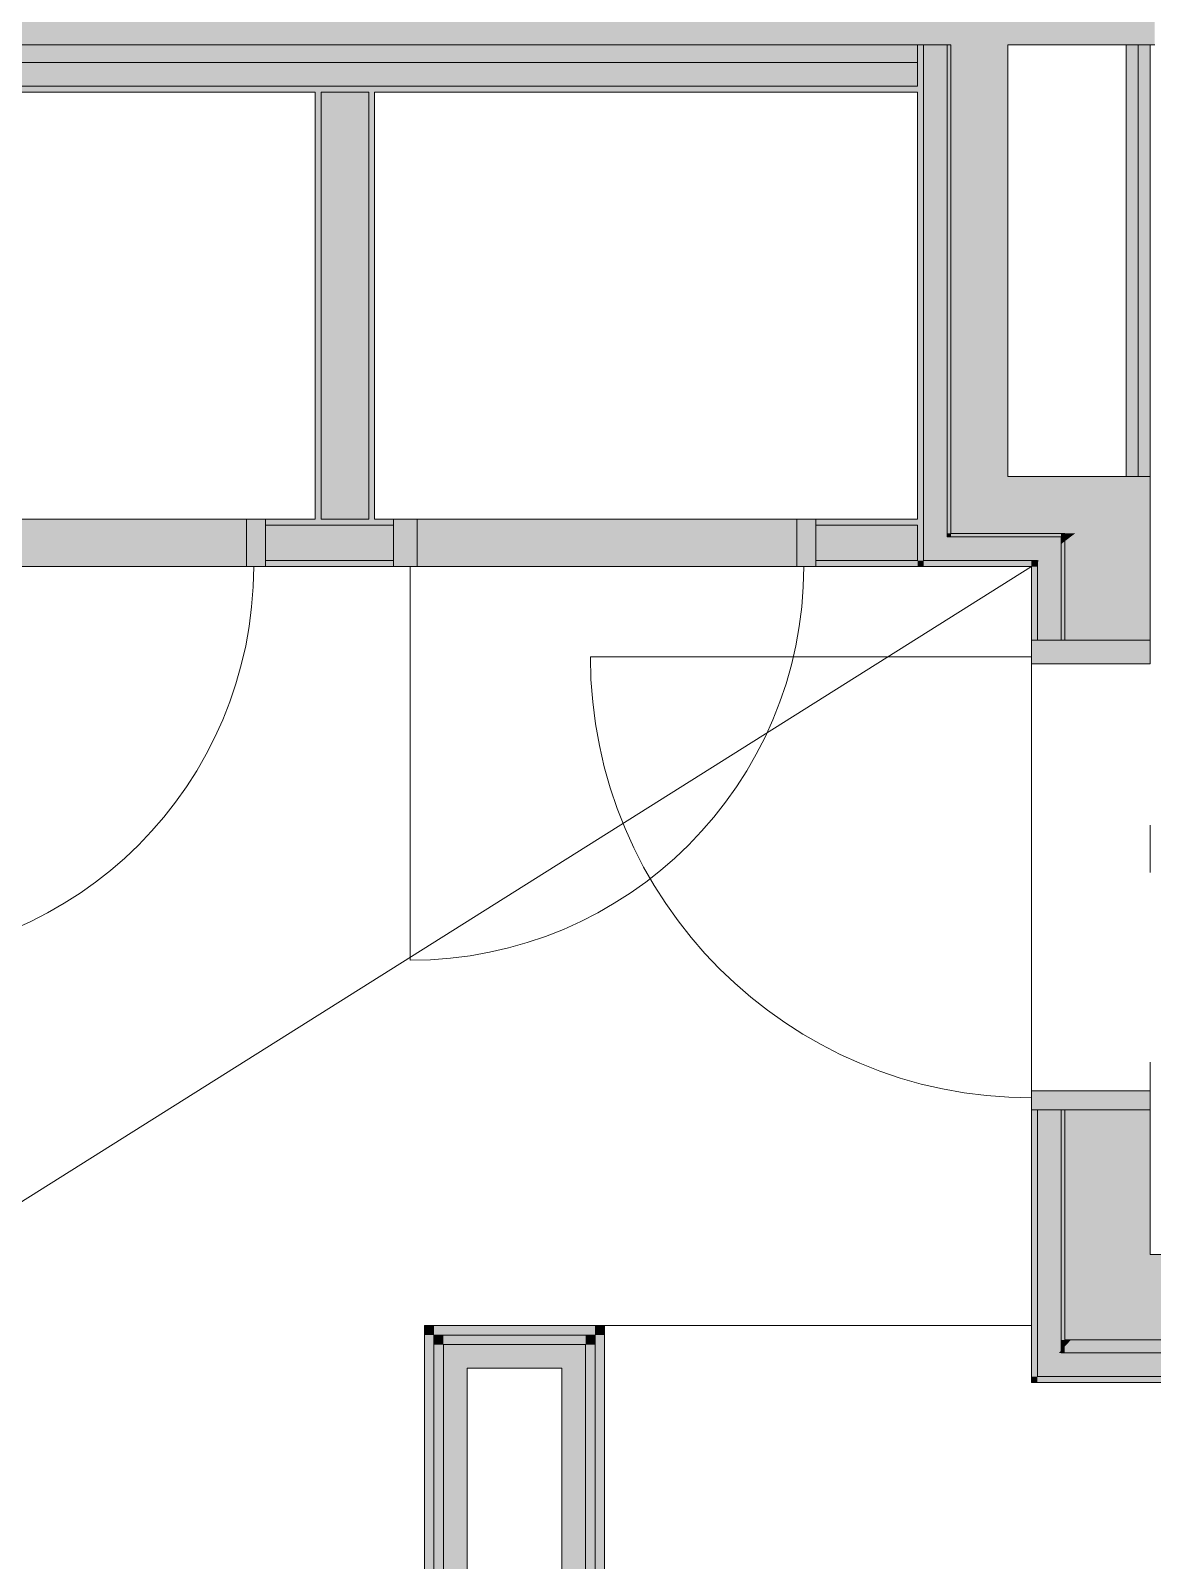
# Model space of a CAD drawing. Header units: metres. Extents: x -3 to 171, y -23 to 41.
# Drawn here: x 137.854 to 140.219, y 26.04 to 29.265 of the extents above; entities that cross this region are included whole.
import ezdxf

# ---------------------------------------------------------------- set-up
doc = ezdxf.new("R2010")
doc.units = ezdxf.units.M
doc.header["$MEASUREMENT"] = 0
doc.linetypes.add('Punkt 1_1', pattern=[0.075, 0.025, -0.05])
doc.linetypes.add('UNSICHTBAR', pattern=[0.4, 0, -0.4])
for name, color, linetype in [('120 Wand Innen tragend', 7, 'Continuous'), ('130 Wand Innen', 7, 'Continuous'), ('170 Schachtwände', 7, 'Continuous'), ('230 Decke abgehaengt', 7, 'Continuous'), ('815 Raumbegrenzung', 7, 'Continuous')]:
    doc.layers.add(name, color=color, linetype=linetype)
doc.linetypes.add('Grenze Grundstück', pattern='A,0,[1,415_260415_PP_VA_1_7 1 DG1.Shx,S=0.00031746,R=0,X=0,Y=0],-0.04,0', length=0.04)

# ---------------------------------------------------------------- blocks, each defined once
blk = doc.blocks.new('Decke_10_2', base_point=(136.4642, 25.9352))
at = {"layer": '230 Decke abgehaengt', "color": 8, "linetype": 'Grenze Grundstück', "lineweight": 13, "ltscale": 200, "flags": 128}
blk.add_lwpolyline([(136.4642, 25.9352), (138.6842, 25.9352), (138.6842, 26.5352), (139.0642, 26.5352), (139.9642, 26.5352), (139.9642, 28.1352), (136.4642, 28.1352)], close=True, dxfattribs=at)
blk = doc.blocks.new('Wand_23_2', base_point=(139.9642, 26.4152))
at = {"layer": '120 Wand Innen tragend', "linetype": 'Continuous', "lineweight": 0, "true_color": 0x000000}
for points in [[(140.0342, 26.5052), (140.0475, 26.5052), (140.2142, 26.6852), (140.0342, 26.6852)], [(140.2142, 26.6852), (140.0475, 26.5052), (140.2142, 26.5052)], [(142.8842, 26.6852), (140.2142, 26.6852), (140.2142, 26.5052), (142.8842, 26.5052)], [(139.9767, 26.4777), (139.9767, 26.4287), (140.0221, 26.4777)], [(140.0267, 26.4777), (140.0221, 26.4777), (139.9767, 26.4287), (139.9767, 26.4277), (140.0267, 26.4277)], [(142.8267, 26.4777), (140.0267, 26.4777), (140.0267, 26.4277), (142.8267, 26.4277)], [(139.9758, 26.4277), (139.9642, 26.4277), (139.9642, 26.4152)], [(139.9758, 26.4277), (139.9642, 26.4152), (139.9767, 26.4152), (139.9767, 26.4277)], [(142.8142, 26.4277), (139.9767, 26.4277), (139.9767, 26.4152), (142.8142, 26.4152)]]:
    blk.add_hatch(color=18, dxfattribs=at).paths.add_polyline_path(points)
at = {"layer": '120 Wand Innen tragend', "linetype": 'Continuous', "lineweight": 0, "true_color": 0xffffff}
for points in [[(140.0267, 26.5052), (140.0267, 26.4827), (140.0342, 26.4908), (140.0342, 26.5052)], [(140.0342, 26.4908), (140.0267, 26.4827), (140.0267, 26.4777), (140.0342, 26.4777)], [(140.0342, 26.5052), (140.0342, 26.4908), (140.0475, 26.5052)], [(142.8767, 26.5052), (140.0475, 26.5052), (140.0342, 26.4908), (140.0342, 26.4777), (142.8767, 26.4777)]]:
    blk.add_hatch(color=7, dxfattribs=at).paths.add_polyline_path(points)
at = {"layer": '120 Wand Innen tragend', "color": 7, "linetype": 'Continuous', "lineweight": 18}
for p, q in [((140.0342, 26.6852), (140.0342, 26.5052)), ((140.0475, 26.5052), (140.0342, 26.5052)), ((140.0475, 26.5052), (140.2142, 26.5052)), ((140.2142, 26.5052), (142.8842, 26.5052))]:
    blk.add_line(p, q, dxfattribs=at)
at = {"layer": '120 Wand Innen tragend', "color": 7, "linetype": 'Continuous', "lineweight": 13}
for p, q in [((139.9767, 26.4777), (139.9767, 26.4287)), ((140.0267, 26.5052), (140.0267, 26.4827)), ((140.0267, 26.4827), (140.0267, 26.4777)), ((140.0267, 26.4777), (140.0342, 26.4777)), ((140.0342, 26.4777), (142.8767, 26.4777)), ((139.9767, 26.4287), (139.9767, 26.4277)), ((139.9767, 26.4277), (140.0267, 26.4277)), ((140.0267, 26.4277), (142.8267, 26.4277))]:
    blk.add_line(p, q, dxfattribs=at)
at = {"layer": '120 Wand Innen tragend', "color": 7, "linetype": 'Continuous', "lineweight": 18, "flags": 128}
blk.add_lwpolyline([(146.6742, 26.6852), (140.2142, 26.6852)], dxfattribs=at)
at = {"layer": '120 Wand Innen tragend', "color": 7, "linetype": 'Continuous', "lineweight": 13, "flags": 128}
for points in [[(139.9642, 26.4152), (139.9642, 26.4277)], [(139.9642, 26.4152), (142.8142, 26.4152)]]:
    blk.add_lwpolyline(points, dxfattribs=at)
blk = doc.blocks.new('Metall Zargentür Typ3 27[4]_2', base_point=(133.3792, 35.4602))
at = {"layer": '120 Wand Innen tragend', "linetype": 'Continuous', "lineweight": 0, "true_color": 0xffffff}
for points in [[(139.9642, 27.9802), (139.9642, 27.9302), (140.2142, 27.9302), (140.2142, 27.9802)], [(140.2142, 26.9902), (140.2142, 27.0302), (139.9642, 27.0302), (139.9642, 26.9902)]]:
    blk.add_hatch(color=7, dxfattribs=at).paths.add_polyline_path(points)
at = {"layer": '120 Wand Innen tragend', "color": 7, "linetype": 'UNSICHTBAR', "lineweight": 13}
for p, q in [((139.9642, 26.9902), (139.9642, 27.9802)), ((140.2142, 26.9902), (140.2142, 27.9802))]:
    blk.add_line(p, q, dxfattribs=at)
at = {"layer": '120 Wand Innen tragend', "color": 7, "linetype": 'Continuous', "lineweight": 13}
for p, q in [((139.9642, 27.9802), (139.9642, 27.9302)), ((140.2142, 27.9802), (139.9642, 27.9802)), ((139.9642, 27.9802), (139.9767, 27.9802)), ((139.9642, 27.9802), (139.9767, 27.9802)), ((139.9767, 27.9802), (140.0267, 27.9802)), ((139.9767, 27.9802), (140.0267, 27.9802)), ((140.0267, 27.9802), (140.0342, 27.9802)), ((140.0267, 27.9802), (140.0342, 27.9802)), ((140.2142, 27.9302), (140.2142, 27.9802)), ((139.9642, 27.9302), (140.2142, 27.9302)), ((140.2142, 27.0302), (139.9642, 27.0302)), ((139.9642, 27.0302), (139.9642, 26.9902)), ((140.2142, 26.9902), (140.2142, 27.0302)), ((139.9642, 26.9902), (140.2142, 26.9902)), ((139.9642, 26.9902), (139.9767, 26.9902)), ((139.9642, 26.9902), (139.9767, 26.9902)), ((139.9767, 26.9902), (140.0267, 26.9902)), ((139.9767, 26.9902), (140.0267, 26.9902)), ((140.0267, 26.9902), (140.0342, 26.9902)), ((140.0267, 26.9902), (140.0342, 26.9902))]:
    blk.add_line(p, q, dxfattribs=at)
at = {"layer": '120 Wand Innen tragend', "color": 7, "linetype": 'Continuous', "lineweight": 18}
for p, q in [((140.0342, 27.9802), (140.2142, 27.9802)), ((140.0342, 27.9802), (140.2142, 27.9802)), ((140.0342, 26.9902), (140.2142, 26.9902)), ((140.0342, 26.9902), (140.2142, 26.9902))]:
    blk.add_line(p, q, dxfattribs=at)
at = {"layer": '120 Wand Innen tragend', "color": 8, "linetype": 'Continuous', "lineweight": 0}
blk.add_line((139.9642, 27.9452), (139.0342, 27.9452), dxfattribs=at)
blk.add_arc((139.9642, 27.9452), 0.93, 180, 270, dxfattribs=at)
blk = doc.blocks.new('Wand_26_2', base_point=(139.9642, 26.4152))
at = {"layer": '120 Wand Innen tragend', "linetype": 'Continuous', "lineweight": 0, "true_color": 0x000000}
for points in [[(140.0342, 28.3252), (140.0342, 28.2052), (140.0563, 28.2052), (140.2142, 28.3252)], [(140.0563, 28.2052), (140.2142, 28.2052), (140.2142, 28.3252)], [(140.0267, 28.1977), (139.9767, 28.1977), (139.9767, 28.1477), (139.9806, 28.1477), (140.0267, 28.1827)], [(140.0342, 28.1977), (140.0464, 28.1977), (140.0563, 28.2052), (140.0342, 28.2052)], [(140.0342, 28.1884), (140.0342, 27.9802), (140.2142, 27.9802), (140.2142, 28.2052), (140.0563, 28.2052)], [(140.0342, 28.1884), (140.0464, 28.1977), (140.0342, 28.1977)], [(140.0267, 28.1477), (140.0267, 28.1827), (139.9806, 28.1477)], [(139.9642, 28.1477), (139.9642, 28.1352), (139.9767, 28.1447), (139.9767, 28.1477)], [(139.9767, 28.1447), (139.9642, 28.1352), (139.9767, 28.1352)], [(139.9767, 28.1352), (139.9642, 28.1352), (139.9642, 27.9802), (139.9767, 27.9802)], [(139.9767, 28.1447), (139.9806, 28.1477), (139.9767, 28.1477)], [(139.9806, 28.1477), (139.9767, 28.1447), (139.9767, 27.9802), (140.0267, 27.9802), (140.0267, 28.1477)], [(139.9642, 26.4277), (139.9758, 26.4277), (139.9767, 26.4287), (139.9767, 26.9902), (139.9642, 26.9902)], [(139.9767, 26.4777), (140.0221, 26.4777), (140.0267, 26.4827), (140.0267, 26.9902), (139.9767, 26.9902)], [(140.0342, 26.6852), (140.2142, 26.6852), (140.2142, 26.9902), (140.0342, 26.9902)], [(140.0267, 26.4827), (140.0221, 26.4777), (140.0267, 26.4777)], [(139.9767, 26.4287), (139.9758, 26.4277), (139.9767, 26.4277)]]:
    blk.add_hatch(color=18, dxfattribs=at).paths.add_polyline_path(points)
at = {"layer": '120 Wand Innen tragend', "linetype": 'Continuous', "lineweight": 0, "true_color": 0xffffff}
for points in [[(140.0342, 28.2052), (140.0267, 28.2052), (140.0267, 28.1977), (140.0342, 28.1977)], [(140.0342, 28.1977), (140.0267, 28.1977), (140.0267, 28.1827), (140.0342, 28.1884)], [(140.0267, 28.1827), (140.0267, 27.9802), (140.0342, 27.9802), (140.0342, 28.1884)], [(140.0267, 26.5052), (140.0342, 26.5052), (140.0342, 26.9902), (140.0267, 26.9902)]]:
    blk.add_hatch(color=7, dxfattribs=at).paths.add_polyline_path(points)
at = {"layer": '120 Wand Innen tragend', "color": 7, "linetype": 'Continuous', "lineweight": 13}
for p, q in [((140.0267, 28.1977), (139.9767, 28.1977)), ((140.0267, 28.1977), (140.0267, 28.1827)), ((140.0267, 28.1827), (140.0267, 27.9802)), ((139.9767, 28.1477), (139.9642, 28.1477)), ((139.9767, 28.1477), (139.9767, 28.1447)), ((139.9767, 28.1447), (139.9767, 27.9802)), ((139.9642, 27.9802), (139.9767, 27.9802)), ((139.9767, 27.9802), (140.0267, 27.9802)), ((140.0267, 27.9802), (140.0342, 27.9802)), ((139.9642, 26.9902), (139.9767, 26.9902)), ((139.9767, 26.9902), (139.9767, 26.4777)), ((139.9767, 26.9902), (140.0267, 26.9902)), ((140.0267, 26.9902), (140.0267, 26.5052)), ((140.0267, 26.9902), (140.0342, 26.9902)), ((139.9767, 26.4777), (139.9767, 26.4287)), ((140.0267, 26.5052), (140.0267, 26.4827)), ((140.0267, 26.4827), (140.0267, 26.4777)), ((139.9767, 26.4287), (139.9767, 26.4277))]:
    blk.add_line(p, q, dxfattribs=at)
at = {"layer": '120 Wand Innen tragend', "color": 7, "linetype": 'Continuous', "lineweight": 18}
for p, q in [((140.0342, 28.2052), (140.0267, 28.2052)), ((140.0342, 28.2052), (140.0342, 28.1977)), ((140.0342, 28.1977), (140.0342, 28.1884)), ((140.0342, 28.1884), (140.0342, 27.9802)), ((140.0342, 27.9802), (140.2142, 27.9802)), ((140.0342, 26.9902), (140.0342, 26.6852)), ((140.0342, 26.9902), (140.2142, 26.9902)), ((140.0342, 26.6852), (140.0342, 26.5052))]:
    blk.add_line(p, q, dxfattribs=at)
at = {"layer": '120 Wand Innen tragend', "color": 7, "linetype": 'Continuous', "lineweight": 18, "flags": 128}
for points in [[(140.2142, 28.3252), (140.0342, 28.3252)], [(140.2142, 27.9802), (140.2142, 28.3252)], [(140.2142, 26.6852), (140.2142, 26.9902)]]:
    blk.add_lwpolyline(points, dxfattribs=at)
at = {"layer": '120 Wand Innen tragend', "color": 7, "linetype": 'Continuous', "lineweight": 13, "flags": 128}
for points in [[(139.9642, 28.1352), (139.9642, 27.9802)], [(139.9642, 26.9902), (139.9642, 26.4277)]]:
    blk.add_lwpolyline(points, dxfattribs=at)
at = {"layer": '120 Wand Innen tragend', "color": 7, "linetype": 'Continuous', "lineweight": 13}
blk.add_blockref('Metall Zargentür Typ3 27[4]_2', (133.3792, 35.4602), dxfattribs=at)
blk = doc.blocks.new('Wand_48_2', base_point=(136.8242, 29.4152))
at = {"layer": '120 Wand Innen tragend', "linetype": 'Continuous', "lineweight": 0, "true_color": 0x000000}
blk.add_hatch(color=18, dxfattribs=at).paths.add_polyline_path([(136.8242, 29.2352), (140.2242, 29.2352), (140.2242, 29.4152), (136.8242, 29.4152)])
at = {"layer": '120 Wand Innen tragend', "color": 7, "linetype": 'Continuous', "lineweight": 18, "flags": 128}
for points in [[(140.2242, 29.4152), (136.8242, 29.4152)], [(136.8242, 29.2352), (139.7942, 29.2352)], [(139.9142, 29.2352), (140.2242, 29.2352)]]:
    blk.add_lwpolyline(points, dxfattribs=at)
blk = doc.blocks.new('Metall Zargentür Typ3 27[14]_2', base_point=(133.3792, 35.4602))
at = {"layer": '130 Wand Innen', "linetype": 'Continuous', "lineweight": 0, "true_color": 0xffffff}
for points in [[(137.4592, 28.1352), (137.5092, 28.1352), (137.5092, 28.2352), (137.4592, 28.2352)], [(138.3492, 28.2352), (138.3092, 28.2352), (138.3092, 28.1352), (138.3492, 28.1352)]]:
    blk.add_hatch(color=7, dxfattribs=at).paths.add_polyline_path(points)
at = {"layer": '130 Wand Innen', "color": 7, "linetype": 'Grenze Grundstück', "lineweight": 13, "ltscale": 200}
for p, q in [((138.3492, 28.2352), (137.4592, 28.2352)), ((138.3492, 28.1352), (137.4592, 28.1352))]:
    blk.add_line(p, q, dxfattribs=at)
at = {"layer": '130 Wand Innen', "color": 7, "linetype": 'Continuous', "lineweight": 13}
for p, q in [((137.5092, 28.2352), (137.4592, 28.2352)), ((137.4592, 28.2352), (137.4592, 28.1352)), ((137.5092, 28.1352), (137.5092, 28.2352)), ((138.3492, 28.2352), (138.3092, 28.2352)), ((138.3092, 28.2352), (138.3092, 28.1352)), ((138.3492, 28.1352), (138.3492, 28.2352)), ((137.4592, 28.1352), (137.5092, 28.1352)), ((138.3092, 28.1352), (138.3492, 28.1352))]:
    blk.add_line(p, q, dxfattribs=at)
at = {"layer": '130 Wand Innen', "color": 7, "linetype": 'Continuous', "lineweight": 18}
for p, q in [((137.4592, 28.2227), (137.4592, 28.2352)), ((137.4592, 28.2227), (137.4592, 28.2352)), ((137.4592, 28.1477), (137.4592, 28.2227)), ((137.4592, 28.1477), (137.4592, 28.2227)), ((138.3492, 28.2227), (138.3492, 28.2352)), ((138.3492, 28.2227), (138.3492, 28.2352)), ((138.3492, 28.1477), (138.3492, 28.2227)), ((138.3492, 28.1477), (138.3492, 28.2227)), ((137.4592, 28.1352), (137.4592, 28.1477)), ((137.4592, 28.1352), (137.4592, 28.1477)), ((138.3492, 28.1352), (138.3492, 28.1477)), ((138.3492, 28.1352), (138.3492, 28.1477))]:
    blk.add_line(p, q, dxfattribs=at)
at = {"layer": '130 Wand Innen', "color": 8, "linetype": 'Continuous', "lineweight": 0}
blk.add_line((137.4942, 28.1352), (137.4942, 27.3052), dxfattribs=at)
blk.add_arc((137.4942, 28.1352), 0.83, 270, 0, dxfattribs=at)
blk = doc.blocks.new('Metall Zargentür Typ3 27[15]_2', base_point=(133.3792, 35.4602))
at = {"layer": '130 Wand Innen', "linetype": 'Continuous', "lineweight": 0, "true_color": 0xffffff}
for points in [[(138.6192, 28.1352), (138.6692, 28.1352), (138.6692, 28.2352), (138.6192, 28.2352)], [(139.5092, 28.2352), (139.4692, 28.2352), (139.4692, 28.1352), (139.5092, 28.1352)]]:
    blk.add_hatch(color=7, dxfattribs=at).paths.add_polyline_path(points)
at = {"layer": '130 Wand Innen', "color": 7, "linetype": 'Grenze Grundstück', "lineweight": 13, "ltscale": 200}
for p, q in [((139.5092, 28.2352), (138.6192, 28.2352)), ((139.5092, 28.1352), (138.6192, 28.1352))]:
    blk.add_line(p, q, dxfattribs=at)
at = {"layer": '130 Wand Innen', "color": 7, "linetype": 'Continuous', "lineweight": 13}
for p, q in [((138.6692, 28.2352), (138.6192, 28.2352)), ((138.6192, 28.2352), (138.6192, 28.1352)), ((138.6692, 28.1352), (138.6692, 28.2352)), ((139.5092, 28.2352), (139.4692, 28.2352)), ((139.4692, 28.2352), (139.4692, 28.1352)), ((139.5092, 28.1352), (139.5092, 28.2352)), ((138.6192, 28.1352), (138.6692, 28.1352)), ((139.4692, 28.1352), (139.5092, 28.1352))]:
    blk.add_line(p, q, dxfattribs=at)
at = {"layer": '130 Wand Innen', "color": 7, "linetype": 'Continuous', "lineweight": 18}
for p, q in [((138.6192, 28.2227), (138.6192, 28.2352)), ((138.6192, 28.2227), (138.6192, 28.2352)), ((138.6192, 28.1477), (138.6192, 28.2227)), ((138.6192, 28.1477), (138.6192, 28.2227)), ((139.5092, 28.2227), (139.5092, 28.2352)), ((139.5092, 28.2227), (139.5092, 28.2352)), ((139.5092, 28.1477), (139.5092, 28.2227)), ((139.5092, 28.1477), (139.5092, 28.2227)), ((138.6192, 28.1352), (138.6192, 28.1477)), ((138.6192, 28.1352), (138.6192, 28.1477)), ((139.5092, 28.1352), (139.5092, 28.1477)), ((139.5092, 28.1352), (139.5092, 28.1477))]:
    blk.add_line(p, q, dxfattribs=at)
at = {"layer": '130 Wand Innen', "color": 8, "linetype": 'Continuous', "lineweight": 0}
blk.add_line((138.6542, 28.1352), (138.6542, 27.3052), dxfattribs=at)
blk.add_arc((138.6542, 28.1352), 0.83, 270, 0, dxfattribs=at)
blk = doc.blocks.new('Wand_51_2', base_point=(139.7242, 28.2352))
at = {"layer": '130 Wand Innen', "linetype": 'Continuous', "lineweight": 0, "true_color": 0x000000}
for points in [[(136.8442, 28.2352), (136.8442, 28.2227), (137.4592, 28.2227), (137.4592, 28.2352)], [(136.8442, 28.2227), (136.8442, 28.1477), (137.4592, 28.1477), (137.4592, 28.2227)], [(138.3492, 28.2227), (138.6192, 28.2227), (138.6192, 28.2352), (138.3492, 28.2352)], [(138.3492, 28.2227), (138.3492, 28.1477), (138.6192, 28.1477), (138.6192, 28.2227)], [(139.5092, 28.2352), (139.5092, 28.2227), (139.7242, 28.2227), (139.7242, 28.2352)], [(139.5092, 28.1477), (139.7242, 28.1477), (139.7242, 28.2227), (139.5092, 28.2227)], [(137.4592, 28.1477), (136.8442, 28.1477), (136.8442, 28.1352), (137.4592, 28.1352)], [(138.3492, 28.1477), (138.3492, 28.1352), (138.6192, 28.1352), (138.6192, 28.1477)], [(139.5092, 28.1477), (139.5092, 28.1352), (139.7242, 28.1352), (139.7242, 28.1477)]]:
    blk.add_hatch(color=18, dxfattribs=at).paths.add_polyline_path(points)
at = {"layer": '130 Wand Innen', "linetype": 'Continuous', "lineweight": 13, "true_color": 0xf9f8f6}
for points in [[(137.4592, 28.1352), (138.3492, 28.1352), (138.3492, 28.2352), (137.4592, 28.2352)], [(138.6192, 28.1352), (139.5092, 28.1352), (139.5092, 28.2352), (138.6192, 28.2352)]]:
    blk.add_hatch(color=7, dxfattribs=at).paths.add_polyline_path(points)
at = {"layer": '130 Wand Innen', "color": 7, "linetype": 'Continuous', "lineweight": 18}
for p, q in [((137.4592, 28.2227), (136.8442, 28.2227)), ((137.4592, 28.2227), (137.4592, 28.2352)), ((137.4592, 28.1477), (137.4592, 28.2227)), ((138.3492, 28.2227), (138.3492, 28.2352)), ((138.6192, 28.2227), (138.3492, 28.2227)), ((138.3492, 28.1477), (138.3492, 28.2227)), ((138.6192, 28.2227), (138.6192, 28.2352)), ((138.6192, 28.1477), (138.6192, 28.2227)), ((139.5092, 28.2227), (139.5092, 28.2352)), ((139.7242, 28.2227), (139.5092, 28.2227)), ((139.5092, 28.1477), (139.5092, 28.2227)), ((136.8442, 28.1477), (137.4592, 28.1477)), ((137.4592, 28.1352), (137.4592, 28.1477)), ((138.3492, 28.1477), (138.6192, 28.1477)), ((138.3492, 28.1352), (138.3492, 28.1477)), ((138.6192, 28.1352), (138.6192, 28.1477)), ((139.5092, 28.1477), (139.7242, 28.1477)), ((139.5092, 28.1352), (139.5092, 28.1477))]:
    blk.add_line(p, q, dxfattribs=at)
at = {"layer": '130 Wand Innen', "color": 7, "linetype": 'Continuous', "lineweight": 18, "flags": 128}
for points in [[(137.0317, 28.2352), (136.8442, 28.2352)], [(136.8442, 28.2352), (136.8442, 28.1352)], [(137.4592, 28.2352), (137.0442, 28.2352)], [(138.4542, 28.2352), (138.3492, 28.2352)], [(138.5667, 28.2352), (138.4667, 28.2352)], [(138.6192, 28.2352), (138.5792, 28.2352)], [(139.7242, 28.2352), (139.5092, 28.2352)], [(139.7242, 28.1477), (139.7242, 28.2227)], [(136.8442, 28.1352), (137.4592, 28.1352)], [(138.3492, 28.1352), (138.6192, 28.1352)], [(139.5092, 28.1352), (139.7242, 28.1352)]]:
    blk.add_lwpolyline(points, dxfattribs=at)
at = {"layer": '130 Wand Innen', "color": 7, "linetype": 'Continuous', "lineweight": 13}
for name in ['Metall Zargentür Typ3 27[14]_2', 'Metall Zargentür Typ3 27[15]_2']:
    blk.add_blockref(name, (133.3792, 35.4602), dxfattribs=at)
blk = doc.blocks.new('Wand_52_2', base_point=(138.5792, 28.2352))
at = {"layer": '130 Wand Innen', "linetype": 'Continuous', "lineweight": 0, "true_color": 0x000000}
for points in [[(138.4542, 29.1352), (138.4542, 28.2352), (138.4667, 28.2352), (138.4667, 29.1352)], [(138.5667, 28.2352), (138.5667, 29.1352), (138.4667, 29.1352), (138.4667, 28.2352)], [(138.5792, 28.2352), (138.5792, 29.1352), (138.5667, 29.1352), (138.5667, 28.2352)]]:
    blk.add_hatch(color=18, dxfattribs=at).paths.add_polyline_path(points)
at = {"layer": '130 Wand Innen', "color": 7, "linetype": 'Continuous', "lineweight": 18}
for p, q in [((138.4667, 29.1352), (138.4667, 28.2352)), ((138.5667, 28.2352), (138.5667, 29.1352))]:
    blk.add_line(p, q, dxfattribs=at)
at = {"layer": '130 Wand Innen', "color": 7, "linetype": 'Continuous', "lineweight": 18, "flags": 128}
for points in [[(138.4542, 29.1352), (138.4542, 28.2352)], [(138.5667, 29.1352), (138.4667, 29.1352)], [(138.5792, 28.2352), (138.5792, 29.1352)], [(138.4667, 28.2352), (138.5667, 28.2352)]]:
    blk.add_lwpolyline(points, dxfattribs=at)
blk = doc.blocks.new('Wand_67_2', base_point=(139.7242, 28.1352))
at = {"layer": '120 Wand Innen tragend', "linetype": 'Continuous', "lineweight": 0, "true_color": 0x000000}
for points in [[(139.7367, 28.1477), (139.7367, 29.2352), (139.7242, 29.2352), (139.7242, 28.1477)], [(139.7867, 28.1977), (139.7867, 29.2352), (139.7367, 29.2352), (139.7367, 28.1977)], [(139.9142, 28.3252), (139.9142, 29.2352), (139.7942, 29.2352), (139.7942, 28.3252)], [(139.9142, 28.3252), (139.7942, 28.2052), (139.9142, 28.2052)], [(139.7942, 28.3252), (139.7942, 28.2052), (139.9142, 28.3252)], [(139.7867, 28.1977), (139.7367, 28.1477), (139.7867, 28.1477)], [(139.7367, 28.1977), (139.7367, 28.1477), (139.7867, 28.1977)], [(139.7367, 28.1477), (139.7242, 28.1352), (139.7367, 28.1352)], [(139.7242, 28.1477), (139.7242, 28.1352), (139.7367, 28.1477)]]:
    blk.add_hatch(color=18, dxfattribs=at).paths.add_polyline_path(points)
at = {"layer": '120 Wand Innen tragend', "linetype": 'Continuous', "lineweight": 0, "true_color": 0xffffff}
for points in [[(139.7942, 28.2052), (139.7942, 29.2352), (139.7867, 29.2352), (139.7867, 28.2052)], [(139.7942, 28.2052), (139.7867, 28.1977), (139.7942, 28.1977)], [(139.7867, 28.2052), (139.7867, 28.1977), (139.7942, 28.2052)]]:
    blk.add_hatch(color=7, dxfattribs=at).paths.add_polyline_path(points)
at = {"layer": '120 Wand Innen tragend', "color": 7, "linetype": 'Continuous', "lineweight": 13}
for p, q in [((139.7367, 29.2352), (139.7367, 28.1977)), ((139.7867, 29.2352), (139.7867, 28.2052)), ((139.7367, 28.1977), (139.7367, 28.1477)), ((139.7867, 28.2052), (139.7867, 28.1977)), ((139.7867, 28.1977), (139.7942, 28.1977)), ((139.7367, 28.1477), (139.7867, 28.1477))]:
    blk.add_line(p, q, dxfattribs=at)
at = {"layer": '120 Wand Innen tragend', "color": 7, "linetype": 'Continuous', "lineweight": 18}
for p, q in [((139.7942, 29.2352), (139.7942, 28.3252)), ((139.7942, 28.3252), (139.7942, 28.2052)), ((139.7942, 28.2052), (139.9142, 28.2052))]:
    blk.add_line(p, q, dxfattribs=at)
at = {"layer": '120 Wand Innen tragend', "color": 7, "linetype": 'Continuous', "lineweight": 13, "flags": 128}
for points in [[(139.7242, 29.2352), (139.7367, 29.2352)], [(139.7242, 29.2352), (139.7242, 29.1477)], [(139.7367, 29.2352), (139.7867, 29.2352)], [(139.7867, 29.2352), (139.7942, 29.2352)], [(139.7242, 29.1352), (139.7242, 28.2352)], [(139.7242, 28.2227), (139.7242, 28.1477)], [(139.7242, 28.1352), (139.7367, 28.1352)]]:
    blk.add_lwpolyline(points, dxfattribs=at)
at = {"layer": '120 Wand Innen tragend', "color": 7, "linetype": 'Continuous', "lineweight": 18, "flags": 128}
blk.add_lwpolyline([(139.9142, 28.3252), (139.9142, 29.2352)], dxfattribs=at)
blk = doc.blocks.new('Wand_68_2', base_point=(139.9642, 28.1352))
at = {"layer": '120 Wand Innen tragend', "linetype": 'Continuous', "lineweight": 0, "true_color": 0x000000}
for points in [[(140.0342, 28.3252), (139.9142, 28.3252), (139.9142, 28.2052), (140.0342, 28.2052)], [(139.9767, 28.1977), (139.7867, 28.1977), (139.7867, 28.1477), (139.9767, 28.1477)], [(139.9642, 28.1477), (139.7367, 28.1477), (139.7367, 28.1352), (139.9642, 28.1352)]]:
    blk.add_hatch(color=18, dxfattribs=at).paths.add_polyline_path(points)
at = {"layer": '120 Wand Innen tragend', "linetype": 'Continuous', "lineweight": 0, "true_color": 0xffffff}
blk.add_hatch(color=7, dxfattribs=at).paths.add_polyline_path([(140.0267, 28.2052), (139.7942, 28.2052), (139.7942, 28.1977), (140.0267, 28.1977)])
at = {"layer": '120 Wand Innen tragend', "color": 7, "linetype": 'Continuous', "lineweight": 13}
for p, q in [((139.7867, 28.1977), (139.7942, 28.1977)), ((139.7942, 28.1977), (139.9767, 28.1977)), ((140.0267, 28.1977), (139.9767, 28.1977)), ((139.7367, 28.1477), (139.7867, 28.1477)), ((139.7867, 28.1477), (139.9642, 28.1477)), ((139.9767, 28.1477), (139.9642, 28.1477))]:
    blk.add_line(p, q, dxfattribs=at)
at = {"layer": '120 Wand Innen tragend', "color": 7, "linetype": 'Continuous', "lineweight": 18}
for p, q in [((139.7942, 28.2052), (139.9142, 28.2052)), ((139.9142, 28.2052), (140.0267, 28.2052)), ((140.0342, 28.2052), (140.0267, 28.2052))]:
    blk.add_line(p, q, dxfattribs=at)
at = {"layer": '120 Wand Innen tragend', "color": 7, "linetype": 'Continuous', "lineweight": 18, "flags": 128}
blk.add_lwpolyline([(140.0342, 28.3252), (139.9142, 28.3252)], dxfattribs=at)
at = {"layer": '120 Wand Innen tragend', "color": 7, "linetype": 'Continuous', "lineweight": 13, "flags": 128}
blk.add_lwpolyline([(139.7367, 28.1352), (139.9642, 28.1352)], dxfattribs=at)
blk = doc.blocks.new('Wand_69_2', base_point=(140.2142, 28.3252))
at = {"layer": '170 Schachtwände', "linetype": 'Continuous', "lineweight": 0, "true_color": 0x000000}
for points in [[(140.1892, 28.3252), (140.1892, 29.2352), (140.1642, 29.2352), (140.1642, 28.3252)], [(140.2142, 28.3252), (140.2142, 29.2352), (140.1892, 29.2352), (140.1892, 28.3252)]]:
    blk.add_hatch(color=18, dxfattribs=at).paths.add_polyline_path(points)
at = {"layer": '170 Schachtwände', "color": 7, "linetype": 'Continuous', "lineweight": 18}
blk.add_line((140.1892, 28.3252), (140.1892, 29.2352), dxfattribs=at)
at = {"layer": '170 Schachtwände', "color": 7, "linetype": 'Continuous', "lineweight": 18, "flags": 128}
for points in [[(140.2142, 29.2352), (140.1642, 29.2352)], [(140.1642, 29.2352), (140.1642, 28.3252)], [(140.2142, 28.3252), (140.2142, 29.2352)], [(140.1642, 28.3252), (140.2142, 28.3252)]]:
    blk.add_lwpolyline(points, dxfattribs=at)
blk = doc.blocks.new('Wand_73_2', base_point=(137.0442, 29.1352))
at = {"layer": '130 Wand Innen', "linetype": 'Continuous', "lineweight": 0, "true_color": 0xffffff}
blk.add_hatch(color=7, dxfattribs=at).paths.add_polyline_path([(136.9742, 29.1977), (139.7242, 29.1977), (139.7242, 29.2352), (136.9742, 29.2352)])
at = {"layer": '130 Wand Innen', "linetype": 'Continuous', "lineweight": 0, "true_color": 0x000000}
for points in [[(137.0242, 29.1477), (139.7242, 29.1477), (139.7242, 29.1977), (137.0242, 29.1977)], [(137.0442, 29.1352), (139.7242, 29.1352), (139.7242, 29.1477), (137.0442, 29.1477)]]:
    blk.add_hatch(color=18, dxfattribs=at).paths.add_polyline_path(points)
at = {"layer": '130 Wand Innen', "color": 7, "linetype": 'Continuous', "lineweight": 18}
for p, q in [((137.0242, 29.1977), (136.9742, 29.1977)), ((139.7242, 29.1977), (137.0242, 29.1977)), ((137.0317, 29.1477), (137.0242, 29.1477)), ((137.0442, 29.1477), (137.0317, 29.1477)), ((137.0442, 29.1477), (139.7242, 29.1477))]:
    blk.add_line(p, q, dxfattribs=at)
at = {"layer": '130 Wand Innen', "color": 7, "linetype": 'Continuous', "lineweight": 18, "flags": 128}
for points in [[(139.7242, 29.2352), (136.9742, 29.2352)], [(139.7242, 29.1977), (139.7242, 29.2352)], [(139.7242, 29.1477), (139.7242, 29.1977)], [(137.0442, 29.1352), (138.4542, 29.1352)], [(138.4667, 29.1352), (138.5667, 29.1352)], [(138.5792, 29.1352), (139.7242, 29.1352)]]:
    blk.add_lwpolyline(points, dxfattribs=at)
blk = doc.blocks.new('Wand_101_2', base_point=(139.0642, 26.5352))
at = {"layer": '170 Schachtwände', "linetype": 'Continuous', "lineweight": 0, "true_color": 0x000000}
for points in [[(138.7042, 26.5152), (138.6842, 26.5352), (138.6842, 26.5152)], [(138.7042, 26.5352), (138.6842, 26.5352), (138.7042, 26.5152)], [(138.7042, 26.5152), (139.0442, 26.5152), (139.0442, 26.5352), (138.7042, 26.5352)], [(138.7242, 26.4952), (138.7042, 26.5152), (138.7042, 26.4952)], [(138.7242, 26.5152), (138.7042, 26.5152), (138.7242, 26.4952)], [(138.7242, 26.4952), (139.0242, 26.4952), (139.0242, 26.5152), (138.7242, 26.5152)], [(139.0242, 26.4952), (139.0442, 26.4952), (139.0442, 26.5152)], [(139.0242, 26.4952), (139.0442, 26.5152), (139.0242, 26.5152)], [(139.0442, 26.5152), (139.0642, 26.5152), (139.0642, 26.5352)], [(139.0442, 26.5152), (139.0642, 26.5352), (139.0442, 26.5352)], [(138.7742, 26.4452), (138.7242, 26.4952), (138.7242, 26.4452)], [(138.7742, 26.4952), (138.7242, 26.4952), (138.7742, 26.4452)], [(138.7742, 26.4452), (138.9742, 26.4452), (138.9742, 26.4952), (138.7742, 26.4952)], [(138.9742, 26.4452), (139.0242, 26.4452), (139.0242, 26.4952)], [(138.9742, 26.4452), (139.0242, 26.4952), (138.9742, 26.4952)]]:
    blk.add_hatch(color=18, dxfattribs=at).paths.add_polyline_path(points)
at = {"layer": '170 Schachtwände', "color": 7, "linetype": 'Continuous', "lineweight": 18}
for p, q in [((138.7242, 26.5152), (138.7042, 26.5152)), ((139.0242, 26.5152), (138.7242, 26.5152)), ((139.0442, 26.5152), (139.0242, 26.5152)), ((138.7242, 26.4952), (138.7242, 26.4452)), ((138.7742, 26.4952), (138.7242, 26.4952)), ((138.9742, 26.4952), (138.7742, 26.4952)), ((139.0242, 26.4952), (138.9742, 26.4952)), ((139.0242, 26.4452), (139.0242, 26.4952))]:
    blk.add_line(p, q, dxfattribs=at)
at = {"layer": '170 Schachtwände', "color": 7, "linetype": 'Continuous', "lineweight": 18, "flags": 128}
for points in [[(138.6842, 26.5352), (138.6842, 26.5152)], [(139.0642, 26.5352), (138.6842, 26.5352)], [(139.0642, 26.5352), (139.0642, 26.5152)], [(138.7742, 26.4452), (138.9742, 26.4452)]]:
    blk.add_lwpolyline(points, dxfattribs=at)
blk = doc.blocks.new('Wand_102_2', base_point=(139.0642, 25.8352))
at = {"layer": '170 Schachtwände', "linetype": 'Continuous', "lineweight": 0, "true_color": 0x000000}
for points in [[(139.0442, 26.5152), (139.0442, 25.8552), (139.0642, 25.8552), (139.0642, 26.5152)], [(139.0442, 26.4952), (139.0242, 26.4952), (139.0242, 25.9252), (139.0442, 25.9252)], [(138.9742, 26.4452), (138.9742, 25.9252), (139.0242, 25.9252), (139.0242, 26.4452)]]:
    blk.add_hatch(color=18, dxfattribs=at).paths.add_polyline_path(points)
at = {"layer": '170 Schachtwände', "color": 7, "linetype": 'Continuous', "lineweight": 18}
for p, q in [((139.0442, 26.4952), (139.0442, 26.5152)), ((139.0242, 26.4452), (139.0242, 26.4952)), ((139.0442, 25.9252), (139.0442, 26.4952)), ((139.0242, 25.9252), (139.0242, 26.4452))]:
    blk.add_line(p, q, dxfattribs=at)
at = {"layer": '170 Schachtwände', "color": 7, "linetype": 'Continuous', "lineweight": 18, "flags": 128}
for points in [[(139.0642, 25.8552), (139.0642, 26.5152)], [(138.9742, 26.4452), (138.9742, 25.9252)]]:
    blk.add_lwpolyline(points, dxfattribs=at)
blk = doc.blocks.new('Wand_103_2', base_point=(138.6842, 25.8352))
at = {"layer": '170 Schachtwände', "linetype": 'Continuous', "lineweight": 0, "true_color": 0x000000}
for points in [[(138.7042, 25.8552), (138.7042, 26.5152), (138.6842, 26.5152), (138.6842, 25.8552)], [(138.7242, 25.8752), (138.7242, 26.4952), (138.7042, 26.4952), (138.7042, 25.8752)], [(138.7742, 25.9252), (138.7742, 26.4452), (138.7242, 26.4452), (138.7242, 25.9252)]]:
    blk.add_hatch(color=18, dxfattribs=at).paths.add_polyline_path(points)
at = {"layer": '170 Schachtwände', "color": 7, "linetype": 'Continuous', "lineweight": 18}
for p, q in [((138.7042, 26.5152), (138.7042, 26.4952)), ((138.7042, 26.4952), (138.7042, 25.8752)), ((138.7242, 26.4952), (138.7242, 26.4452)), ((138.7242, 26.4452), (138.7242, 25.9252)), ((138.7242, 25.9252), (138.7242, 25.8752)), ((138.7042, 25.8752), (138.7042, 25.8552))]:
    blk.add_line(p, q, dxfattribs=at)
at = {"layer": '170 Schachtwände', "color": 7, "linetype": 'Continuous', "lineweight": 18, "flags": 128}
for points in [[(138.6842, 26.5152), (138.6842, 25.8552)], [(138.7742, 25.9252), (138.7742, 26.4452)]]:
    blk.add_lwpolyline(points, dxfattribs=at)

msp = doc.modelspace()

# ---------------------------------------------------------------- linework, layer by layer
at = {"layer": '230 Decke abgehaengt', "color": 8, "linetype": 'Grenze Grundstück', "lineweight": 13, "ltscale": 200}
msp.add_line((136.4642, 25.9352), (139.9642, 28.1352), dxfattribs=at)
at = {"layer": '815 Raumbegrenzung', "color": 8, "linetype": 'Punkt 1_1', "lineweight": 13}
msp.add_lwpolyline([(139.0642, 26.5352), (139.9642, 26.5352)], dxfattribs=at)

# ---------------------------------------------------------------- block references
at = {"layer": '120 Wand Innen tragend', "color": 7, "lineweight": 25}
for name, p in [('Wand_48_2', (136.8242, 29.4152)), ('Wand_67_2', (139.7242, 28.1352)), ('Wand_26_2', (139.9642, 26.4152)), ('Wand_68_2', (139.9642, 28.1352)), ('Wand_23_2', (139.9642, 26.4152))]:
    msp.add_blockref(name, p, dxfattribs=at)
at = {"layer": '130 Wand Innen', "color": 7, "lineweight": 35}
for name, p in [('Wand_73_2', (137.0442, 29.1352)), ('Wand_52_2', (138.5792, 28.2352)), ('Wand_51_2', (139.7242, 28.2352))]:
    msp.add_blockref(name, p, dxfattribs=at)
at = {"layer": '170 Schachtwände', "color": 7, "lineweight": 35}
for name, p in [('Wand_69_2', (140.2142, 28.3252)), ('Wand_101_2', (139.0642, 26.5352)), ('Wand_103_2', (138.6842, 25.8352)), ('Wand_102_2', (139.0642, 25.8352))]:
    msp.add_blockref(name, p, dxfattribs=at)
at = {"layer": '230 Decke abgehaengt', "color": 8, "linetype": 'Grenze Grundstück', "lineweight": 13, "ltscale": 200}
msp.add_blockref('Decke_10_2', (136.4642, 25.9352), dxfattribs=at)

doc.saveas('drawing.dxf')
